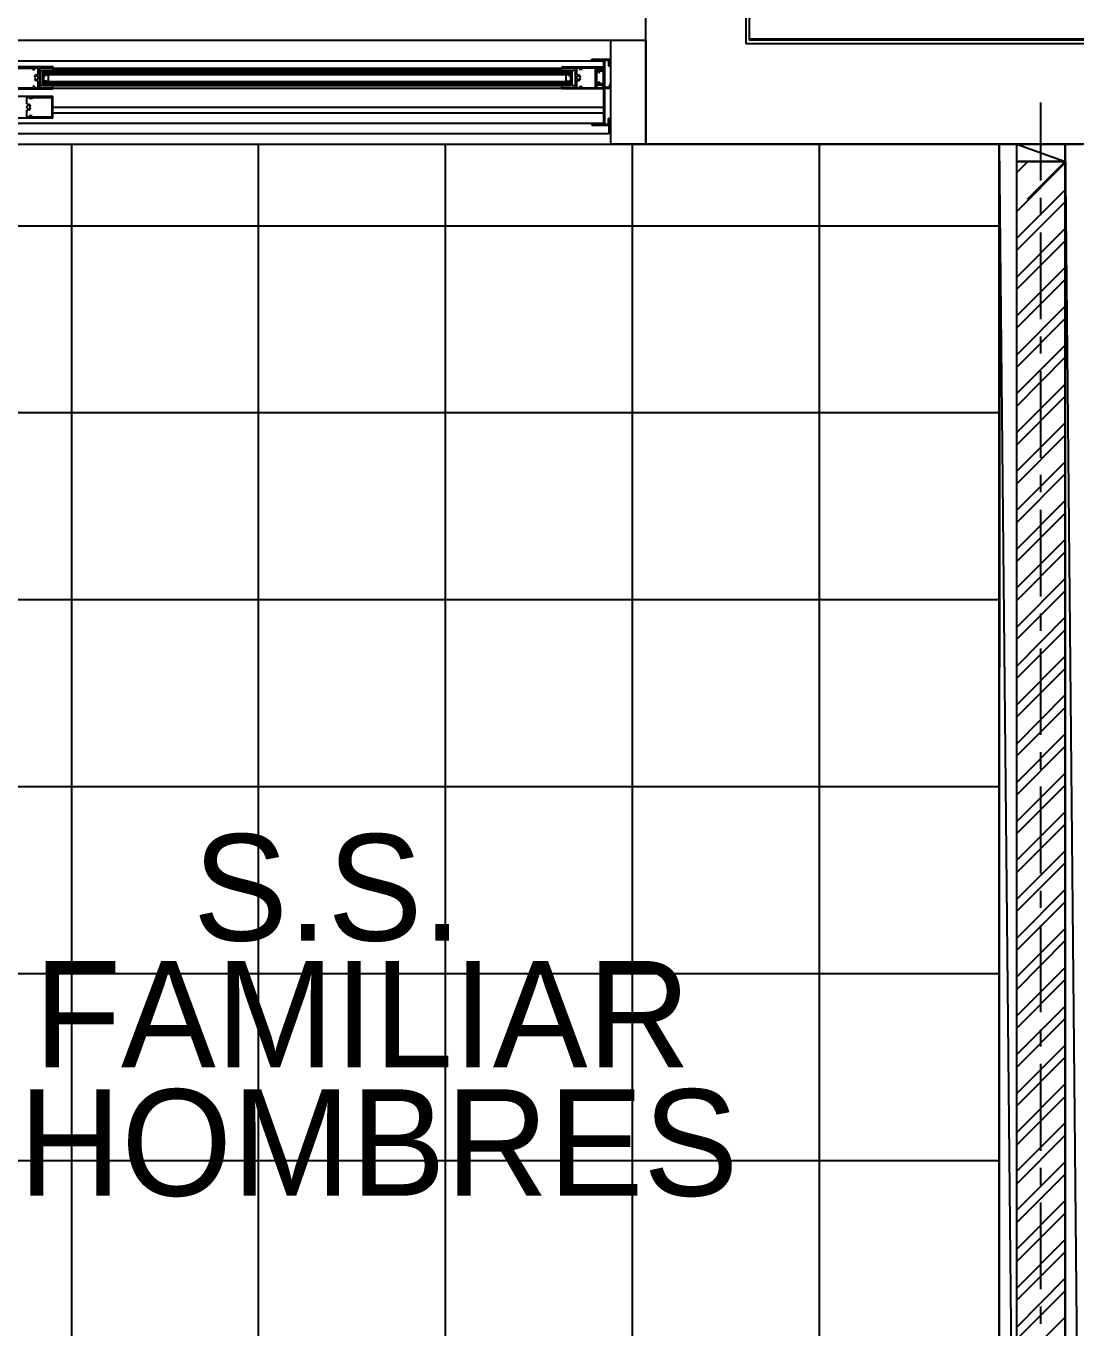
# Model space of a CAD drawing. Header units: millimetres. Extents: x 7649 to 34105, y 3983 to 25377.
# Drawn here: x 22159 to 23674, y 18928 to 20807 of the extents above; entities that cross this region are included whole.
import ezdxf

# ---------------------------------------------------------------- set-up
doc = ezdxf.new("R2010")
doc.units = ezdxf.units.MM

msp = doc.modelspace()

# ---------------------------------------------------------------- linework, layer by layer
at = {"layer": 'GEOMETRY', "color": 7}
for p, q in [((21333.70694, 20786.90139), (23003.22778, 20786.90139)), ((23203.25278, 20789.01806), (23685.85278, 20789.01806)), ((21344.29028, 20757.26806), (22992.64444, 20757.26806)), ((22197.30694, 20748.27222), (22138.04028, 20748.27222)), ((22139.09861, 20746.68472), (22167.14444, 20746.68472)), ((22167.14444, 20746.15556), (22167.14444, 20746.68472)), ((22167.14444, 20746.15556), (22169.79028, 20746.15556)), ((22169.79028, 20743.50972), (22169.79028, 20746.15556)), ((22171.90694, 20746.68472), (22170.31944, 20743.50972)), ((22176.66944, 20746.68472), (22171.90694, 20746.68472)), ((22176.66944, 20736.10139), (22176.66944, 20746.68472)), ((22196.77778, 20746.68472), (22178.25694, 20746.68472)), ((22178.25694, 20746.68472), (22178.25694, 20718.10972)), ((22196.77778, 20745.62639), (22196.77778, 20746.68472)), ((22197.83611, 20745.62639), (22196.77778, 20745.62639)), ((22197.67924, 20748.26498), (22197.57153, 20748.27222)), ((22197.78254, 20748.24387), (22197.67924, 20748.26498)), ((22197.88049, 20748.20985), (22197.78254, 20748.24387)), ((22197.83611, 20747.21389), (22197.83611, 20745.62639)), ((22197.83611, 20746.68472), (22931.79028, 20746.68472)), ((22197.97215, 20748.16385), (22197.88049, 20748.20985)), ((22198.05657, 20748.10683), (22197.97215, 20748.16385)), ((22198.13279, 20748.03974), (22198.05657, 20748.10683)), ((22198.19989, 20747.96351), (22198.13279, 20748.03974)), ((22198.25691, 20747.87909), (22198.19989, 20747.96351)), ((22198.3029, 20747.78744), (22198.25691, 20747.87909)), ((22198.33692, 20747.68948), (22198.3029, 20747.78744)), ((22198.35803, 20747.58618), (22198.33692, 20747.68948)), ((22198.36528, 20747.47847), (22198.35803, 20747.58618)), ((22931.79028, 20745.62639), (22931.79028, 20747.21389)), ((22933.37778, 20745.62639), (22931.79028, 20745.62639)), ((22932.32669, 20747.58618), (22932.31944, 20747.47847)), ((22932.3478, 20747.68948), (22932.32669, 20747.58618)), ((22932.38182, 20747.78744), (22932.3478, 20747.68948)), ((22932.42781, 20747.87909), (22932.38182, 20747.78744)), ((22932.48483, 20747.96351), (22932.42781, 20747.87909)), ((22932.55193, 20748.03974), (22932.48483, 20747.96351)), ((22932.62816, 20748.10683), (22932.55193, 20748.03974)), ((22932.71257, 20748.16385), (22932.62816, 20748.10683)), ((22932.80423, 20748.20985), (22932.71257, 20748.16385)), ((22932.90218, 20748.24387), (22932.80423, 20748.20985)), ((22932.84861, 20748.27222), (22992.11528, 20748.27222)), ((22933.00549, 20748.26498), (22932.90218, 20748.24387)), ((22933.11319, 20748.27222), (22933.00549, 20748.26498)), ((22951.89861, 20746.68472), (22933.37778, 20746.68472)), ((22933.37778, 20746.68472), (22933.37778, 20745.62639)), ((22951.89861, 20718.10972), (22951.89861, 20746.68472)), ((22957.71944, 20746.68472), (22953.48611, 20746.68472)), ((22953.48611, 20746.68472), (22953.48611, 20736.10139)), ((22959.30694, 20743.50972), (22957.71944, 20746.68472)), ((22962.48194, 20746.15556), (22960.36528, 20746.15556)), ((22960.36528, 20746.15556), (22960.36528, 20743.50972)), ((22981.00278, 20746.68472), (22962.48194, 20746.68472)), ((22962.48194, 20746.68472), (22962.48194, 20746.15556)), ((22975.71111, 20759.38472), (23000.58194, 20759.38472)), ((22975.71111, 20757.79722), (22975.71111, 20759.38472)), ((22975.71111, 20757.79722), (22992.64444, 20757.79722)), ((22981.00278, 20718.10972), (22981.00278, 20746.68472)), ((22982.59028, 20746.68472), (22982.59028, 20718.10972)), ((22982.59028, 20746.68472), (22990.52778, 20746.68472)), ((22990.52778, 20746.68472), (22990.52778, 20744.56806)), ((22992.11528, 20748.27222), (22992.11528, 20744.56806)), ((22992.64444, 20757.79722), (22992.64444, 20744.03889)), ((22994.23194, 20757.79722), (22999.52361, 20757.79722)), ((22994.23194, 20719.16806), (22994.23194, 20757.79722)), ((22999.52361, 20757.79722), (22999.52361, 20749.85972)), ((22999.52361, 20749.85972), (23003.22778, 20749.85972)), ((23000.58194, 20759.38472), (23003.22778, 20759.38472)), ((23000.58194, 20750.91806), (23000.58194, 20759.38472)), ((23003.22778, 20750.91806), (23000.58194, 20750.91806)), ((23003.22778, 20749.85972), (23003.22778, 20750.91806)), ((23003.22778, 20673.65972), (23003.22778, 20749.85972)), ((22170.31944, 20743.50972), (22169.79028, 20743.50972)), ((22171.37989, 20735.36234), (22171.18371, 20735.13428)), ((22171.18371, 20730.18933), (22171.48042, 20729.85669)), ((22171.37989, 20730.60316), (22171.37792, 20730.52977)), ((22171.37792, 20730.52977), (22171.38273, 20730.45665)), ((22171.38793, 20734.3765), (22171.37827, 20734.27827)), ((22171.37827, 20734.27827), (22171.38082, 20734.1799)), ((22171.59119, 20735.57341), (22171.37989, 20735.36234)), ((22171.38867, 20730.67634), (22171.37989, 20730.60316)), ((22171.38082, 20734.1799), (22171.39545, 20734.08258)), ((22171.38273, 20730.45665), (22171.39424, 20730.38428)), ((22171.40988, 20734.47337), (22171.38793, 20734.3765)), ((22171.40433, 20730.74882), (22171.38867, 20730.67634)), ((22171.39424, 20730.38428), (22171.41242, 20730.31315)), ((22171.39545, 20734.08258), (22171.42207, 20733.98754)), ((22171.42692, 20730.82013), (22171.40433, 20730.74882)), ((22171.44425, 20734.56769), (22171.40988, 20734.47337)), ((22171.41242, 20730.31315), (22171.4372, 20730.24373)), ((22171.42207, 20733.98754), (22171.46057, 20733.89597)), ((22171.4565, 20730.88976), (22171.42692, 20730.82013)), ((22171.4372, 20730.24373), (22171.46853, 20730.17652)), ((22171.49113, 20734.65823), (22171.44425, 20734.56769)), ((22171.49254, 20730.95628), (22171.4565, 20730.88976)), ((22171.46057, 20733.89597), (22171.51084, 20733.80909)), ((22171.46853, 20730.17652), (22171.50636, 20730.112)), ((22171.48042, 20729.85669), (22171.80701, 20729.56384)), ((22171.55063, 20734.7438), (22171.49113, 20734.65823)), ((22171.53425, 20731.01837), (22171.49254, 20730.95628)), ((22171.50636, 20730.112), (22171.55063, 20730.05064)), ((22171.51084, 20733.80909), (22171.57278, 20733.72809)), ((22171.58119, 20731.07578), (22171.53425, 20731.01837)), ((22171.57278, 20733.72809), (22171.64628, 20733.6542)), ((22171.63296, 20731.12824), (22171.58119, 20731.07578)), ((22171.81648, 20735.76695), (22171.59119, 20735.57341)), ((22171.68914, 20731.1755), (22171.63296, 20731.12824)), ((22171.64628, 20733.6542), (22171.72873, 20733.59045)), ((22171.74934, 20731.21729), (22171.68914, 20731.1755)), ((22171.72873, 20733.59045), (22171.81679, 20733.53905)), ((22171.81312, 20731.25337), (22171.74934, 20731.21729)), ((22171.80701, 20729.56384), (22172.15971, 20729.31169)), ((22171.88009, 20731.28347), (22171.81312, 20731.25337)), ((22172.05464, 20735.94242), (22171.81648, 20735.76695)), ((22171.81679, 20733.53905), (22171.90924, 20733.49996)), ((22171.94982, 20731.30733), (22171.88009, 20731.28347)), ((22171.90924, 20733.49996), (22172.00488, 20733.47314)), ((22172.02192, 20731.32469), (22171.94982, 20731.30733)), ((22172.00488, 20733.47314), (22172.1025, 20733.45853)), ((22172.09595, 20731.3353), (22172.02192, 20731.32469)), ((22172.30455, 20736.09927), (22172.05464, 20735.94242)), ((22172.17153, 20731.33889), (22172.09595, 20731.3353)), ((22172.1025, 20733.45853), (22172.20088, 20733.4561)), ((22172.15971, 20729.31169), (22172.53473, 20729.10118)), ((22172.22475, 20731.3371), (22172.17153, 20731.33889)), ((22172.20088, 20733.4561), (22172.2988, 20733.46579)), ((22172.27743, 20731.3318), (22172.22475, 20731.3371)), ((22172.32941, 20731.32303), (22172.27743, 20731.3318)), ((22172.2988, 20733.46579), (22172.39507, 20733.48758)), ((22172.56507, 20736.23697), (22172.30455, 20736.09927)), ((22172.38054, 20731.31088), (22172.32941, 20731.32303)), ((22172.43064, 20731.29541), (22172.38054, 20731.31088)), ((22172.39507, 20733.48758), (22172.48847, 20733.52139)), ((22172.47957, 20731.27668), (22172.43064, 20731.29541)), ((22172.52715, 20731.25477), (22172.47957, 20731.27668)), ((22172.48847, 20733.52139), (22172.57778, 20733.56721)), ((22172.57323, 20731.22974), (22172.52715, 20731.25477)), ((22172.53473, 20729.10118), (22172.92829, 20728.93325)), ((22172.83508, 20736.35497), (22172.56507, 20736.23697)), ((22172.61765, 20731.20166), (22172.57323, 20731.22974)), ((22172.57778, 20733.56721), (22172.6618, 20733.62497)), ((22172.66024, 20731.1706), (22172.61765, 20731.20166)), ((22172.70085, 20731.13662), (22172.66024, 20731.1706)), ((22172.6618, 20733.62497), (22172.73932, 20733.69464)), ((22172.73932, 20731.0998), (22172.70085, 20731.13662)), ((22173.11347, 20736.45274), (22172.83508, 20736.35497)), ((22173.08575, 20734.71725), (22172.86895, 20734.5739)), ((22172.86895, 20730.74971), (22173.08575, 20730.60636)), ((22172.92829, 20728.93325), (22173.33661, 20728.80883)), ((22172.96528, 20730.28056), (22172.96528, 20730.80972)), ((22173.31331, 20734.83454), (22173.08575, 20734.71725)), ((22173.08575, 20730.60636), (22173.31331, 20730.48907)), ((22173.39909, 20736.52972), (22173.11347, 20736.45274)), ((22173.54949, 20734.92577), (22173.31331, 20734.83454)), ((22173.31331, 20730.48907), (22173.54949, 20730.39784)), ((22173.33661, 20728.80883), (22173.7559, 20728.72885)), ((22173.69084, 20736.58538), (22173.39909, 20736.52972)), ((22173.79214, 20734.99093), (22173.54949, 20734.92577)), ((22173.54949, 20730.39784), (22173.79214, 20730.33268)), ((22173.98758, 20736.61917), (22173.69084, 20736.58538)), ((22173.7559, 20728.72885), (22174.18239, 20728.69425)), ((22174.03909, 20735.03002), (22173.79214, 20734.99093)), ((22173.79214, 20730.33268), (22174.03909, 20730.29359)), ((22174.28819, 20736.63056), (22173.98758, 20736.61917)), ((22174.28819, 20735.04306), (22174.03909, 20735.03002)), ((22174.03909, 20730.29359), (22174.28819, 20730.28056)), ((22174.18239, 20728.69425), (22174.61229, 20728.70596)), ((22174.42546, 20736.62818), (22174.28819, 20736.63056)), ((22174.5373, 20735.03002), (22174.28819, 20735.04306)), ((22174.28819, 20730.28056), (22174.5373, 20730.29359)), ((22174.56235, 20736.62108), (22174.42546, 20736.62818)), ((22174.78425, 20734.99093), (22174.5373, 20735.03002)), ((22174.5373, 20730.29359), (22174.78425, 20730.33268)), ((22174.69876, 20736.60926), (22174.56235, 20736.62108)), ((22174.61229, 20728.70596), (22175.04182, 20728.76492)), ((22174.83455, 20736.59277), (22174.69876, 20736.60926)), ((22175.02689, 20734.92577), (22174.78425, 20734.99093)), ((22174.78425, 20730.33268), (22175.02689, 20730.39784)), ((22174.96962, 20736.57162), (22174.83455, 20736.59277)), ((22175.10384, 20736.54584), (22174.96962, 20736.57162)), ((22175.26308, 20734.83454), (22175.02689, 20734.92577)), ((22175.02689, 20730.39784), (22175.26308, 20730.48907)), ((22175.04182, 20728.76492), (22175.46721, 20728.87206)), ((22175.23709, 20736.51545), (22175.10384, 20736.54584)), ((22175.36926, 20736.48048), (22175.23709, 20736.51545)), ((22175.49064, 20734.71725), (22175.26308, 20734.83454)), ((22175.26308, 20730.48907), (22175.49064, 20730.60636)), ((22175.50022, 20736.44096), (22175.36926, 20736.48048)), ((22175.46721, 20728.87206), (22175.88466, 20729.02831)), ((22175.70744, 20734.5739), (22175.49064, 20734.71725)), ((22175.49064, 20730.60636), (22175.70744, 20730.74971)), ((22175.62985, 20736.3969), (22175.50022, 20736.44096)), ((22175.61111, 20733.45556), (22176.14028, 20733.45556)), ((22175.61111, 20730.28056), (22175.61111, 20730.80972)), ((22175.61111, 20730.80972), (22176.14028, 20730.80972)), ((22175.75804, 20736.34834), (22175.62985, 20736.3969)), ((22175.88466, 20736.2953), (22175.75804, 20736.34834)), ((22176.34364, 20733.86425), (22176.20029, 20734.08105)), ((22176.20029, 20731.24256), (22176.34364, 20731.45936)), ((22176.46093, 20733.63669), (22176.34364, 20733.86425)), ((22176.34364, 20731.45936), (22176.46093, 20731.68692)), ((22176.55216, 20733.40051), (22176.46093, 20733.63669)), ((22176.46093, 20731.68692), (22176.55216, 20731.92311)), ((22176.61732, 20733.15786), (22176.55216, 20733.40051)), ((22176.55216, 20731.92311), (22176.61732, 20732.16575)), ((22176.65641, 20732.91091), (22176.61732, 20733.15786)), ((22176.61732, 20732.16575), (22176.65641, 20732.4127)), ((22176.66944, 20732.66181), (22176.65641, 20732.91091)), ((22176.65641, 20732.4127), (22176.66944, 20732.66181)), ((22176.66944, 20718.10972), (22176.66944, 20728.16389)), ((22178.78611, 20743.50972), (22178.78611, 20721.28472)), ((22178.78611, 20743.50972), (22182.49028, 20743.50972)), ((22182.49028, 20721.28472), (22182.49028, 20743.50972)), ((22183.54861, 20743.50972), (22946.07778, 20743.50972)), ((22183.54861, 20737.15972), (22183.54861, 20743.50972)), ((22183.54861, 20742.45139), (22946.07778, 20742.45139)), ((22183.54861, 20741.39306), (22946.07778, 20741.39306)), ((22183.54861, 20740.33472), (22946.07778, 20740.33472)), ((22183.54861, 20739.27639), (22946.07778, 20739.27639)), ((22183.54861, 20738.21806), (22946.07778, 20738.21806)), ((22183.54861, 20737.15972), (22946.07778, 20737.15972)), ((22183.54861, 20727.10556), (22946.07778, 20727.10556)), ((22183.54861, 20721.28472), (22183.54861, 20727.10556)), ((22184.60694, 20735.57222), (22188.31111, 20736.63056)), ((22184.60694, 20728.69306), (22184.60694, 20735.57222)), ((22184.60694, 20727.63472), (22188.31111, 20728.69306)), ((22191.48611, 20736.63056), (22188.31111, 20736.63056)), ((22188.31111, 20727.63472), (22191.48611, 20727.63472)), ((22191.48611, 20727.63472), (22191.48611, 20736.63056)), ((22941.84444, 20736.63056), (22938.14028, 20736.63056)), ((22938.14028, 20736.63056), (22938.14028, 20727.63472)), ((22938.14028, 20727.63472), (22941.84444, 20727.63472)), ((22941.84444, 20735.57222), (22945.54861, 20736.63056)), ((22941.84444, 20727.63472), (22945.54861, 20728.69306)), ((22945.54861, 20728.69306), (22945.54861, 20735.57222)), ((22946.07778, 20737.15972), (22946.07778, 20743.50972)), ((22946.07778, 20721.28472), (22946.07778, 20727.10556)), ((22947.13611, 20721.28472), (22947.13611, 20743.50972)), ((22947.13611, 20743.50972), (22951.36944, 20743.50972)), ((22951.36944, 20743.50972), (22951.36944, 20721.28472)), ((22953.49914, 20732.91091), (22953.48611, 20732.66181)), ((22953.48611, 20732.66181), (22953.49914, 20732.4127)), ((22953.48611, 20728.16389), (22953.48611, 20718.10972)), ((22953.53824, 20733.15786), (22953.49914, 20732.91091)), ((22953.49914, 20732.4127), (22953.53824, 20732.16575)), ((22953.6034, 20733.40051), (22953.53824, 20733.15786)), ((22953.53824, 20732.16575), (22953.6034, 20731.92311)), ((22953.69462, 20733.63669), (22953.6034, 20733.40051)), ((22953.6034, 20731.92311), (22953.69462, 20731.68692)), ((22953.81191, 20733.86425), (22953.69462, 20733.63669)), ((22953.69462, 20731.68692), (22953.81191, 20731.45936)), ((22953.95526, 20734.08105), (22953.81191, 20733.86425)), ((22953.81191, 20731.45936), (22953.95526, 20731.24256)), ((22954.68835, 20736.45155), (22954.2709, 20736.2953)), ((22954.2709, 20729.02831), (22954.39752, 20728.97527)), ((22954.39752, 20728.97527), (22954.52571, 20728.92671)), ((22954.66492, 20734.71725), (22954.44812, 20734.5739)), ((22954.44812, 20730.74971), (22954.66492, 20730.60636)), ((22954.52571, 20728.92671), (22954.65534, 20728.88266)), ((22954.54444, 20730.28056), (22954.54444, 20730.80972)), ((22954.65534, 20728.88266), (22954.7863, 20728.84313)), ((22954.89248, 20734.83454), (22954.66492, 20734.71725)), ((22954.66492, 20730.60636), (22954.89248, 20730.48907)), ((22955.11373, 20736.55869), (22954.68835, 20736.45155)), ((22954.7863, 20728.84313), (22954.91846, 20728.80816)), ((22955.12866, 20734.92577), (22954.89248, 20734.83454)), ((22954.89248, 20730.48907), (22955.12866, 20730.39784)), ((22954.91846, 20728.80816), (22955.05172, 20728.77777)), ((22955.05172, 20728.77777), (22955.18594, 20728.75199)), ((22955.54326, 20736.61765), (22955.11373, 20736.55869)), ((22955.3713, 20734.99093), (22955.12866, 20734.92577)), ((22955.12866, 20730.39784), (22955.3713, 20730.33268)), ((22955.18594, 20728.75199), (22955.321, 20728.73084)), ((22955.321, 20728.73084), (22955.4568, 20728.71435)), ((22955.61826, 20735.03002), (22955.3713, 20734.99093)), ((22955.3713, 20730.33268), (22955.61826, 20730.29359)), ((22955.4568, 20728.71435), (22955.59321, 20728.70254)), ((22955.97317, 20736.62936), (22955.54326, 20736.61765)), ((22955.59321, 20728.70254), (22955.7301, 20728.69543)), ((22955.86736, 20735.04306), (22955.61826, 20735.03002)), ((22955.61826, 20730.29359), (22955.86736, 20730.28056)), ((22955.7301, 20728.69543), (22955.86736, 20728.69306)), ((22956.11647, 20735.03002), (22955.86736, 20735.04306)), ((22955.86736, 20730.28056), (22956.11647, 20730.29359)), ((22955.86736, 20728.69306), (22956.16797, 20728.70444)), ((22956.39966, 20736.59476), (22955.97317, 20736.62936)), ((22956.36342, 20734.99093), (22956.11647, 20735.03002)), ((22956.11647, 20730.29359), (22956.36342, 20730.33268)), ((22956.16797, 20728.70444), (22956.46471, 20728.73823)), ((22956.60606, 20734.92577), (22956.36342, 20734.99093)), ((22956.36342, 20730.33268), (22956.60606, 20730.39784)), ((22956.81895, 20736.51479), (22956.39966, 20736.59476)), ((22956.46471, 20728.73823), (22956.75646, 20728.79389)), ((22956.84224, 20734.83454), (22956.60606, 20734.92577)), ((22956.60606, 20730.39784), (22956.84224, 20730.48907)), ((22956.75646, 20728.79389), (22957.04209, 20728.87087)), ((22957.22727, 20736.39036), (22956.81895, 20736.51479)), ((22957.06981, 20734.71725), (22956.84224, 20734.83454)), ((22956.84224, 20730.48907), (22957.06981, 20730.60636)), ((22957.04209, 20728.87087), (22957.32047, 20728.96864)), ((22957.2866, 20734.5739), (22957.06981, 20734.71725)), ((22957.06981, 20730.60636), (22957.2866, 20730.74971)), ((22957.19028, 20733.45556), (22957.71944, 20733.45556)), ((22957.19028, 20730.28056), (22957.19028, 20730.80972)), ((22957.19028, 20730.80972), (22957.71944, 20730.80972)), ((22957.62083, 20736.22243), (22957.22727, 20736.39036)), ((22957.32047, 20728.96864), (22957.59049, 20729.08664)), ((22957.59049, 20729.08664), (22957.85101, 20729.22434)), ((22957.99584, 20736.01192), (22957.62083, 20736.22243)), ((22957.85101, 20729.22434), (22958.10091, 20729.38119)), ((22957.9454, 20733.69464), (22957.98387, 20733.65782)), ((22958.02292, 20731.16947), (22957.9454, 20731.0998)), ((22957.98387, 20733.65782), (22958.02448, 20733.62385)), ((22958.34854, 20735.75977), (22957.99584, 20736.01192)), ((22958.10694, 20731.22723), (22958.02292, 20731.16947)), ((22958.02448, 20733.62385), (22958.06707, 20733.59278)), ((22958.06707, 20733.59278), (22958.11149, 20733.56471)), ((22958.10091, 20729.38119), (22958.33907, 20729.55666)), ((22958.19625, 20731.27305), (22958.10694, 20731.22723)), ((22958.11149, 20733.56471), (22958.15757, 20733.53968)), ((22958.15757, 20733.53968), (22958.20516, 20733.51777)), ((22958.28965, 20731.30687), (22958.19625, 20731.27305)), ((22958.20516, 20733.51777), (22958.25408, 20733.49904)), ((22958.25408, 20733.49904), (22958.30419, 20733.48357)), ((22958.38592, 20731.32865), (22958.28965, 20731.30687)), ((22958.30419, 20733.48357), (22958.35531, 20733.47141)), ((22958.33907, 20729.55666), (22958.56436, 20729.7502)), ((22958.67514, 20735.46692), (22958.34854, 20735.75977)), ((22958.35531, 20733.47141), (22958.40729, 20733.46265)), ((22958.48385, 20731.33835), (22958.38592, 20731.32865)), ((22958.40729, 20733.46265), (22958.45998, 20733.45734)), ((22958.45998, 20733.45734), (22958.51319, 20733.45556)), ((22958.58222, 20731.33591), (22958.48385, 20731.33835)), ((22958.51319, 20733.45556), (22958.58877, 20733.45915)), ((22958.56436, 20729.7502), (22958.77566, 20729.96127)), ((22958.67984, 20731.32131), (22958.58222, 20731.33591)), ((22958.58877, 20733.45915), (22958.66281, 20733.46976)), ((22958.66281, 20733.46976), (22958.7349, 20733.48712)), ((22958.97184, 20735.13428), (22958.67514, 20735.46692)), ((22958.77548, 20731.29448), (22958.67984, 20731.32131)), ((22958.7349, 20733.48712), (22958.80464, 20733.51098)), ((22958.86793, 20731.25539), (22958.77548, 20731.29448)), ((22958.77566, 20729.96127), (22958.97184, 20730.18933)), ((22958.80464, 20733.51098), (22958.8716, 20733.54107)), ((22958.95599, 20731.20399), (22958.86793, 20731.25539)), ((22958.8716, 20733.54107), (22958.93539, 20733.57715)), ((22958.93539, 20733.57715), (22958.99558, 20733.61895)), ((22959.03845, 20731.14025), (22958.95599, 20731.20399)), ((22958.99558, 20733.61895), (22959.05177, 20733.66621)), ((22959.11194, 20731.06635), (22959.03845, 20731.14025)), ((22959.05177, 20733.66621), (22959.10354, 20733.71867)), ((22959.10354, 20733.71867), (22959.15048, 20733.77607)), ((22959.17388, 20730.98536), (22959.11194, 20731.06635)), ((22959.17836, 20734.68245), (22959.13409, 20734.7438)), ((22959.13409, 20730.05064), (22959.19359, 20730.13621)), ((22959.15048, 20733.77607), (22959.19218, 20733.83816)), ((22959.22415, 20730.89847), (22959.17388, 20730.98536)), ((22959.21619, 20734.61792), (22959.17836, 20734.68245)), ((22959.19218, 20733.83816), (22959.22823, 20733.90468)), ((22959.19359, 20730.13621), (22959.24047, 20730.22676)), ((22959.24752, 20734.55071), (22959.21619, 20734.61792)), ((22959.26265, 20730.80691), (22959.22415, 20730.89847)), ((22959.22823, 20733.90468), (22959.2578, 20733.97432)), ((22959.24047, 20730.22676), (22959.27484, 20730.32107)), ((22959.2723, 20734.4813), (22959.24752, 20734.55071)), ((22959.2578, 20733.97432), (22959.28039, 20734.04562)), ((22959.28927, 20730.71186), (22959.26265, 20730.80691)), ((22959.29048, 20734.41017), (22959.2723, 20734.4813)), ((22959.27484, 20730.32107), (22959.2968, 20730.41795)), ((22959.28039, 20734.04562), (22959.29605, 20734.1181)), ((22959.30391, 20730.61455), (22959.28927, 20730.71186)), ((22959.302, 20734.3378), (22959.29048, 20734.41017)), ((22959.29605, 20734.1181), (22959.30484, 20734.19128)), ((22959.2968, 20730.41795), (22959.30645, 20730.51617)), ((22959.3068, 20734.26467), (22959.302, 20734.3378)), ((22959.30645, 20730.51617), (22959.30391, 20730.61455)), ((22959.30484, 20734.19128), (22959.3068, 20734.26467)), ((22982.59028, 20744.03889), (22992.64444, 20744.03889)), ((22982.59028, 20742.45139), (22982.59028, 20744.03889)), ((22982.59028, 20742.45139), (22985.23611, 20742.45139)), ((22985.23611, 20740.33472), (22985.23611, 20742.45139)), ((22985.23611, 20740.33472), (22986.82361, 20740.33472)), ((22986.82361, 20742.45139), (22992.64444, 20742.45139)), ((22986.82361, 20740.33472), (22986.82361, 20742.45139)), ((22990.52778, 20744.56806), (22992.11528, 20744.56806)), ((22992.64444, 20723.93056), (22992.64444, 20742.45139)), ((22138.04028, 20716.52222), (22197.30694, 20716.52222)), ((22139.09861, 20718.10972), (22167.14444, 20718.10972)), ((22167.14444, 20718.10972), (22167.14444, 20718.63889)), ((22167.14444, 20718.63889), (22169.79028, 20718.63889)), ((22169.79028, 20721.28472), (22170.31944, 20721.28472)), ((22169.79028, 20720.75556), (22169.79028, 20718.63889)), ((22170.31944, 20720.75556), (22171.90694, 20718.10972)), ((22171.90694, 20718.10972), (22176.66944, 20718.10972)), ((22178.25694, 20718.10972), (22196.77778, 20718.10972)), ((22178.78611, 20721.28472), (22182.49028, 20721.28472)), ((22183.54861, 20726.04722), (22946.07778, 20726.04722)), ((22183.54861, 20725.51806), (22946.07778, 20725.51806)), ((22183.54861, 20724.45972), (22946.07778, 20724.45972)), ((22183.54861, 20723.40139), (22946.07778, 20723.40139)), ((22183.54861, 20722.34306), (22946.07778, 20722.34306)), ((22183.54861, 20721.28472), (22946.07778, 20721.28472)), ((22196.77778, 20718.10972), (22196.77778, 20719.16806)), ((22196.77778, 20719.16806), (22197.83611, 20719.16806)), ((22197.57153, 20717.05139), (22197.67924, 20717.05863)), ((22197.67924, 20717.05863), (22197.78254, 20717.07974)), ((22197.78254, 20717.07974), (22197.88049, 20717.11377)), ((22197.83611, 20719.16806), (22197.83611, 20717.58056)), ((22197.83611, 20717.58056), (22931.79028, 20717.58056)), ((22197.88049, 20717.11377), (22197.97215, 20717.15976)), ((22197.97215, 20717.15976), (22198.05657, 20717.21678)), ((22198.05657, 20717.21678), (22198.13279, 20717.28387)), ((22198.13279, 20717.28387), (22198.19989, 20717.3601)), ((22198.19989, 20717.3601), (22198.25691, 20717.44452)), ((22198.25691, 20717.44452), (22198.3029, 20717.53617)), ((22198.3029, 20717.53617), (22198.33692, 20717.63413)), ((22198.33692, 20717.63413), (22198.35803, 20717.73743)), ((22198.35803, 20717.73743), (22198.36528, 20717.84514)), ((22931.79028, 20717.58056), (22931.79028, 20719.16806)), ((22931.79028, 20719.16806), (22933.37778, 20719.16806)), ((22932.31944, 20717.84514), (22932.32669, 20717.73743)), ((22932.32669, 20717.73743), (22932.3478, 20717.63413)), ((22932.3478, 20717.63413), (22932.38182, 20717.53617)), ((22932.38182, 20717.53617), (22932.42781, 20717.44452)), ((22932.42781, 20717.44452), (22932.48483, 20717.3601)), ((22932.48483, 20717.3601), (22932.55193, 20717.28387)), ((22932.55193, 20717.28387), (22932.62816, 20717.21678)), ((22932.62816, 20717.21678), (22932.71257, 20717.15976)), ((22932.71257, 20717.15976), (22932.80423, 20717.11377)), ((22932.80423, 20717.11377), (22932.90218, 20717.07974)), ((22992.11528, 20716.52222), (22932.84861, 20716.52222)), ((22932.90218, 20717.07974), (22933.00549, 20717.05863)), ((22933.00549, 20717.05863), (22933.11319, 20717.05139)), ((22933.37778, 20719.16806), (22933.37778, 20718.10972)), ((22933.37778, 20718.10972), (22951.89861, 20718.10972)), ((22947.13611, 20721.28472), (22951.36944, 20721.28472)), ((22953.48611, 20718.10972), (22957.71944, 20718.10972)), ((22957.71944, 20718.10972), (22959.30694, 20720.75556)), ((22960.36528, 20720.75556), (22960.36528, 20718.63889)), ((22960.36528, 20718.63889), (22962.48194, 20718.63889)), ((22962.48194, 20718.63889), (22962.48194, 20718.10972)), ((22962.48194, 20718.10972), (22981.00278, 20718.10972)), ((22985.23611, 20723.93056), (22982.59028, 20723.93056)), ((22982.59028, 20723.93056), (22982.59028, 20722.34306)), ((22982.59028, 20722.34306), (22992.64444, 20722.34306)), ((22982.59028, 20718.10972), (22990.52778, 20718.10972)), ((22986.82361, 20726.04722), (22985.23611, 20726.04722)), ((22985.23611, 20726.04722), (22985.23611, 20723.93056)), ((22986.82361, 20723.93056), (22986.82361, 20726.04722)), ((22992.64444, 20723.93056), (22986.82361, 20723.93056)), ((22990.52778, 20718.10972), (22990.52778, 20719.69722)), ((22990.52778, 20719.69722), (22992.11528, 20719.69722)), ((22992.11528, 20719.69722), (22992.11528, 20716.52222)), ((22992.64444, 20722.34306), (22992.64444, 20665.72222)), ((22994.23194, 20719.16806), (23001.11111, 20719.16806)), ((22994.23194, 20717.58056), (23002.69861, 20717.58056)), ((22994.23194, 20665.72222), (22994.23194, 20717.58056)), ((23002.69861, 20722.87222), (23001.11111, 20722.87222)), ((23001.11111, 20722.87222), (23001.11111, 20719.16806)), ((23002.69861, 20717.58056), (23002.69861, 20722.87222)), ((22139.09861, 20705.93889), (22197.83611, 20705.93889)), ((22163.96944, 20704.35139), (22159.73611, 20704.35139)), ((22159.73611, 20704.35139), (22159.73611, 20694.29722)), ((22159.74914, 20690.57758), (22159.73611, 20690.32847)), ((22159.73611, 20690.32847), (22159.74914, 20690.07937)), ((22159.78824, 20690.82453), (22159.74914, 20690.57758)), ((22159.74914, 20690.07937), (22159.78824, 20689.83242)), ((22159.8534, 20691.06717), (22159.78824, 20690.82453)), ((22159.78824, 20689.83242), (22159.8534, 20689.58977)), ((22159.94462, 20691.30335), (22159.8534, 20691.06717)), ((22159.8534, 20689.58977), (22159.94462, 20689.35359)), ((22160.06191, 20691.53092), (22159.94462, 20691.30335)), ((22159.94462, 20689.35359), (22160.06191, 20689.12603)), ((22160.20526, 20691.74771), (22160.06191, 20691.53092)), ((22160.06191, 20689.12603), (22160.20526, 20688.90923)), ((22160.93835, 20694.11822), (22160.5209, 20693.96196)), ((22160.91492, 20692.38392), (22160.69812, 20692.24057)), ((22160.79444, 20691.65139), (22160.79444, 20692.18056)), ((22161.14248, 20692.50121), (22160.91492, 20692.38392)), ((22161.36373, 20694.22536), (22160.93835, 20694.11822)), ((22161.37866, 20692.59243), (22161.14248, 20692.50121)), ((22161.79326, 20694.28432), (22161.36373, 20694.22536)), ((22161.6213, 20692.65759), (22161.37866, 20692.59243)), ((22161.86826, 20692.69669), (22161.6213, 20692.65759)), ((22162.22317, 20694.29603), (22161.79326, 20694.28432)), ((22162.11736, 20692.70972), (22161.86826, 20692.69669)), ((22162.36647, 20692.69669), (22162.11736, 20692.70972)), ((22162.64966, 20694.26143), (22162.22317, 20694.29603)), ((22162.61342, 20692.65759), (22162.36647, 20692.69669)), ((22162.85606, 20692.59243), (22162.61342, 20692.65759)), ((22163.06895, 20694.18145), (22162.64966, 20694.26143)), ((22163.09224, 20692.50121), (22162.85606, 20692.59243)), ((22163.47727, 20694.05703), (22163.06895, 20694.18145)), ((22163.31981, 20692.38392), (22163.09224, 20692.50121)), ((22163.5366, 20692.24057), (22163.31981, 20692.38392)), ((22163.44028, 20691.65139), (22163.44028, 20692.18056)), ((22163.96944, 20691.65139), (22163.44028, 20691.65139)), ((22163.44028, 20689.00556), (22163.96944, 20689.00556)), ((22163.87083, 20693.8891), (22163.47727, 20694.05703)), ((22164.24584, 20693.67859), (22163.87083, 20693.8891)), ((22165.55694, 20701.70556), (22163.96944, 20704.35139)), ((22164.1954, 20691.89048), (22164.23387, 20691.85365)), ((22164.27292, 20689.3653), (22164.1954, 20689.29563)), ((22164.23387, 20691.85365), (22164.27448, 20691.81968)), ((22164.59854, 20693.42644), (22164.24584, 20693.67859)), ((22164.35694, 20689.42307), (22164.27292, 20689.3653)), ((22164.27448, 20691.81968), (22164.31707, 20691.78862)), ((22164.31707, 20691.78862), (22164.36149, 20691.76054)), ((22164.44625, 20689.46888), (22164.35694, 20689.42307)), ((22164.36149, 20691.76054), (22164.40757, 20691.73551)), ((22164.40757, 20691.73551), (22164.45516, 20691.7136)), ((22164.53965, 20689.5027), (22164.44625, 20689.46888)), ((22164.45516, 20691.7136), (22164.50408, 20691.69487)), ((22164.50408, 20691.69487), (22164.55419, 20691.6794)), ((22164.63592, 20689.52448), (22164.53965, 20689.5027)), ((22164.55419, 20691.6794), (22164.60531, 20691.66725)), ((22164.92514, 20693.13358), (22164.59854, 20693.42644)), ((22164.60531, 20691.66725), (22164.65729, 20691.65848)), ((22164.73385, 20689.53418), (22164.63592, 20689.52448)), ((22164.65729, 20691.65848), (22164.70998, 20691.65317)), ((22164.70998, 20691.65317), (22164.76319, 20691.65139)), ((22164.83222, 20689.53175), (22164.73385, 20689.53418)), ((22164.76319, 20691.65139), (22164.83877, 20691.65498)), ((22164.92984, 20689.51714), (22164.83222, 20689.53175)), ((22164.83877, 20691.65498), (22164.91281, 20691.66559)), ((22164.91281, 20691.66559), (22164.9849, 20691.68295)), ((22165.22184, 20692.80095), (22164.92514, 20693.13358)), ((22165.02548, 20689.49031), (22164.92984, 20689.51714)), ((22164.9849, 20691.68295), (22165.05464, 20691.70681)), ((22165.11793, 20689.45123), (22165.02548, 20689.49031)), ((22165.05464, 20691.70681), (22165.1216, 20691.73691)), ((22165.20599, 20689.39983), (22165.11793, 20689.45123)), ((22165.1216, 20691.73691), (22165.18539, 20691.77298)), ((22165.18539, 20691.77298), (22165.24558, 20691.81478)), ((22165.28845, 20689.33608), (22165.20599, 20689.39983)), ((22165.24558, 20691.81478), (22165.30177, 20691.86204)), ((22165.36194, 20689.26218), (22165.28845, 20689.33608)), ((22165.30177, 20691.86204), (22165.35354, 20691.9145)), ((22165.35354, 20691.9145), (22165.40048, 20691.97191)), ((22165.42388, 20689.18119), (22165.36194, 20689.26218)), ((22165.42836, 20692.87828), (22165.38409, 20692.93963)), ((22165.40048, 20691.97191), (22165.44218, 20692.034)), ((22165.47415, 20689.09431), (22165.42388, 20689.18119)), ((22165.46619, 20692.81376), (22165.42836, 20692.87828)), ((22165.44218, 20692.034), (22165.47823, 20692.10051)), ((22165.49752, 20692.74655), (22165.46619, 20692.81376)), ((22165.51265, 20689.00274), (22165.47415, 20689.09431)), ((22165.47823, 20692.10051), (22165.5078, 20692.17015)), ((22165.5223, 20692.67713), (22165.49752, 20692.74655)), ((22165.5078, 20692.17015), (22165.53039, 20692.24145)), ((22165.53927, 20688.90769), (22165.51265, 20689.00274)), ((22165.54048, 20692.606), (22165.5223, 20692.67713)), ((22165.52484, 20688.5169), (22165.5468, 20688.61378)), ((22165.53039, 20692.24145), (22165.54605, 20692.31394)), ((22165.55391, 20688.81038), (22165.53927, 20688.90769)), ((22165.552, 20692.53363), (22165.54048, 20692.606)), ((22165.54605, 20692.31394), (22165.55484, 20692.38711)), ((22165.5468, 20688.61378), (22165.55645, 20688.71201)), ((22165.5568, 20692.46051), (22165.552, 20692.53363)), ((22165.55645, 20688.71201), (22165.55391, 20688.81038)), ((22165.55484, 20692.38711), (22165.5568, 20692.46051)), ((22166.61528, 20701.70556), (22166.61528, 20703.82222)), ((22166.61528, 20703.82222), (22168.73194, 20703.82222)), ((22168.73194, 20704.35139), (22196.77778, 20704.35139)), ((22168.73194, 20703.82222), (22168.73194, 20704.35139)), ((22196.77778, 20676.30556), (22196.77778, 20704.35139)), ((22197.83611, 20674.71806), (22197.83611, 20705.93889)), ((22197.83611, 20690.06389), (22992.64444, 20690.06389)), ((23623.94028, 20584.23056), (23623.94028, 20696.94306)), ((22139.09861, 20674.71806), (22197.83611, 20674.71806)), ((22159.73611, 20686.35972), (22159.73611, 20676.30556)), ((22159.73611, 20676.30556), (22163.96944, 20676.30556)), ((22160.5209, 20686.69498), (22160.64752, 20686.64194)), ((22160.64752, 20686.64194), (22160.77571, 20686.59338)), ((22160.69812, 20688.41638), (22160.91492, 20688.27302)), ((22160.77571, 20686.59338), (22160.90534, 20686.54932)), ((22160.90534, 20686.54932), (22161.0363, 20686.5098)), ((22160.91492, 20688.27302), (22161.14248, 20688.15574)), ((22161.0363, 20686.5098), (22161.16846, 20686.47483)), ((22161.14248, 20688.15574), (22161.37866, 20688.06451)), ((22161.16846, 20686.47483), (22161.30172, 20686.44444)), ((22161.30172, 20686.44444), (22161.43594, 20686.41866)), ((22161.37866, 20688.06451), (22161.6213, 20687.99935)), ((22161.43594, 20686.41866), (22161.571, 20686.39751)), ((22161.571, 20686.39751), (22161.7068, 20686.38101)), ((22161.6213, 20687.99935), (22161.86826, 20687.96025)), ((22161.7068, 20686.38101), (22161.84321, 20686.3692)), ((22161.84321, 20686.3692), (22161.9801, 20686.3621)), ((22161.86826, 20687.96025), (22162.11736, 20687.94722)), ((22161.9801, 20686.3621), (22162.11736, 20686.35972)), ((22162.11736, 20687.94722), (22162.36647, 20687.96025)), ((22162.11736, 20686.35972), (22162.41797, 20686.37111)), ((22162.36647, 20687.96025), (22162.61342, 20687.99935)), ((22162.41797, 20686.37111), (22162.71471, 20686.4049)), ((22162.61342, 20687.99935), (22162.85606, 20688.06451)), ((22162.71471, 20686.4049), (22163.00646, 20686.46056)), ((22162.85606, 20688.06451), (22163.09224, 20688.15574)), ((22163.00646, 20686.46056), (22163.29209, 20686.53754)), ((22163.09224, 20688.15574), (22163.31981, 20688.27302)), ((22163.29209, 20686.53754), (22163.57047, 20686.6353)), ((22163.31981, 20688.27302), (22163.5366, 20688.41638)), ((22163.57047, 20686.6353), (22163.84049, 20686.75331)), ((22163.84049, 20686.75331), (22164.10101, 20686.89101)), ((22163.96944, 20676.30556), (22165.55694, 20678.95139)), ((22164.10101, 20686.89101), (22164.35091, 20687.04786)), ((22164.35091, 20687.04786), (22164.58907, 20687.22333)), ((22164.58907, 20687.22333), (22164.81436, 20687.41687)), ((22164.81436, 20687.41687), (22165.02566, 20687.62794)), ((22165.02566, 20687.62794), (22165.22184, 20687.85599)), ((22165.38409, 20688.24648), (22165.44359, 20688.33205)), ((22165.44359, 20688.33205), (22165.49047, 20688.42259)), ((22165.49047, 20688.42259), (22165.52484, 20688.5169)), ((22166.61528, 20676.30556), (22166.61528, 20678.95139)), ((22166.61528, 20676.30556), (22168.73194, 20676.30556)), ((22168.73194, 20676.30556), (22196.77778, 20676.30556)), ((22197.83611, 20682.12639), (22992.64444, 20682.12639)), ((23003.22778, 20673.65972), (22999.52361, 20673.65972)), ((22999.52361, 20665.72222), (22999.52361, 20673.65972)), ((23000.58194, 20664.13472), (23000.58194, 20672.60139)), ((23000.58194, 20672.60139), (23003.22778, 20672.60139)), ((23003.22778, 20672.60139), (23003.22778, 20673.65972)), ((21336.35278, 20651.96389), (23000.58194, 20651.96389)), ((21344.29028, 20667.30972), (22992.64444, 20667.30972)), ((22992.64444, 20665.72222), (22975.71111, 20665.72222)), ((22975.71111, 20665.72222), (22975.71111, 20664.13472)), ((22975.71111, 20664.13472), (23000.58194, 20664.13472)), ((22994.23194, 20665.72222), (22999.52361, 20665.72222)), ((23000.58194, 20651.96389), (23000.58194, 20664.13472)), ((21333.70694, 20636.61806), (23003.22778, 20636.61806)), ((22224.82361, 18056.93056), (22224.82361, 20636.61806)), ((22494.69861, 18056.93056), (22494.69861, 20636.61806)), ((22764.57361, 18056.93056), (22764.57361, 20636.61806)), ((23034.44861, 18056.93056), (23034.44861, 20636.61806)), ((23304.32361, 18056.93056), (23304.32361, 20636.61806)), ((23563.61528, 18056.93056), (23563.61528, 20636.61806)), ((23563.61528, 20636.61806), (23589.01528, 18056.93056)), ((23563.61528, 20636.61806), (23589.01528, 18056.93056)), ((23589.01528, 20636.61806), (23563.61528, 20636.61806)), ((23589.01528, 18056.93056), (23589.01528, 20636.61806)), ((23589.01528, 20611.74722), (23589.01528, 20636.61806)), ((23589.01528, 20636.61806), (23658.86528, 20611.74722)), ((23589.01528, 20636.61806), (23658.86528, 20611.74722)), ((23658.86528, 20636.61806), (23589.01528, 20636.61806)), ((23658.86528, 20611.74722), (23658.86528, 20636.61806)), ((23658.86528, 18056.93056), (23658.86528, 20636.61806)), ((23658.86528, 20636.61806), (23683.73611, 18056.93056)), ((23658.86528, 20636.61806), (23683.73611, 18056.93056)), ((23683.73611, 20636.61806), (23658.86528, 20636.61806)), ((23658.86528, 20611.74722), (23589.01528, 20611.74722)), ((23589.01528, 20595.87222), (23604.89028, 20611.74722)), ((23589.01528, 20539.78056), (23658.86528, 20609.63056)), ((23604.36111, 20557.24306), (23658.86528, 20611.74722)), ((23589.01528, 20501.15139), (23658.86528, 20571.00139)), ((23623.94028, 20534.48889), (23623.94028, 20559.35972)), ((23589.01528, 20483.68889), (23658.86528, 20553.53889)), ((21283.96528, 20519.14306), (23563.61528, 20519.14306)), ((23564.14444, 20517.55556), (23564.14444, 19881.49722)), ((23564.14444, 19881.49722), (23564.14444, 20517.55556)), ((23589.01528, 20445.05972), (23658.86528, 20514.90972)), ((23623.94028, 20384.20556), (23623.94028, 20509.08889)), ((23589.01528, 20427.59722), (23658.86528, 20497.44722)), ((23589.01528, 20388.96806), (23658.86528, 20458.81806)), ((23589.01528, 20371.50556), (23658.86528, 20441.35556)), ((23589.01528, 20332.87639), (23658.86528, 20402.72639)), ((23589.01528, 20314.88472), (23658.86528, 20385.26389)), ((23623.94028, 20334.46389), (23623.94028, 20359.33472)), ((23589.01528, 20276.78472), (23658.86528, 20346.63472)), ((23589.01528, 20258.79306), (23658.86528, 20329.17222)), ((23623.94028, 20184.18056), (23623.94028, 20309.06389)), ((23589.01528, 20220.69306), (23658.86528, 20290.54306)), ((23589.01528, 20202.70139), (23658.86528, 20273.08056)), ((21283.96528, 20249.26806), (23563.61528, 20249.26806)), ((23589.01528, 20164.60139), (23658.86528, 20234.45139)), ((23589.01528, 20146.60972), (23658.86528, 20216.98889)), ((23589.01528, 20108.50972), (23658.86528, 20178.35972)), ((23589.01528, 20090.51806), (23658.86528, 20160.89722)), ((23623.94028, 20134.43889), (23623.94028, 20159.30972)), ((23589.01528, 20052.41806), (23658.86528, 20122.26806)), ((23623.94028, 19984.15556), (23623.94028, 20109.03889)), ((23589.01528, 20034.42639), (23658.86528, 20104.27639)), ((23589.01528, 19996.32639), (23658.86528, 20066.17639)), ((23589.01528, 19978.33472), (23658.86528, 20048.18472)), ((23589.01528, 19939.70556), (23658.86528, 20010.08472)), ((21283.96528, 19979.39306), (23563.61528, 19979.39306)), ((23589.01528, 19922.24306), (23658.86528, 19992.09306)), ((23623.94028, 19934.41389), (23623.94028, 19959.28472)), ((23589.01528, 19883.61389), (23658.86528, 19953.99306)), ((23589.01528, 19866.15139), (23658.86528, 19936.00139)), ((23623.94028, 19784.13056), (23623.94028, 19909.01389)), ((23589.01528, 19827.52222), (23658.86528, 19897.90139)), ((23589.01528, 19810.05972), (23658.86528, 19879.90972)), ((23589.01528, 19771.43056), (23658.86528, 19841.80972)), ((23589.01528, 19753.96806), (23658.86528, 19823.81806)), ((23589.01528, 19715.33889), (23658.86528, 19785.71806)), ((23589.01528, 19697.87639), (23658.86528, 19767.72639)), ((23623.94028, 19734.38889), (23623.94028, 19759.25972)), ((23589.01528, 19659.24722), (23658.86528, 19729.09722)), ((23589.01528, 19641.78472), (23658.86528, 19711.63472)), ((21283.96528, 19709.51806), (23563.61528, 19709.51806)), ((23623.94028, 19584.10556), (23623.94028, 19709.51806)), ((23589.01528, 19603.15556), (23658.86528, 19673.00556)), ((23589.01528, 19585.69306), (23658.86528, 19655.54306)), ((23589.01528, 19547.06389), (23658.86528, 19616.91389)), ((23589.01528, 19529.60139), (23658.86528, 19599.45139)), ((23589.01528, 19490.97222), (23658.86528, 19560.82222)), ((23589.01528, 19473.50972), (23658.86528, 19543.35972)), ((23623.94028, 19534.36389), (23623.94028, 19559.23472)), ((23623.94028, 19384.08056), (23623.94028, 19509.49306)), ((23589.01528, 19434.88056), (23658.86528, 19504.73056)), ((23589.01528, 19416.88889), (23658.86528, 19487.26806)), ((23589.01528, 19378.78889), (23658.86528, 19448.63889)), ((21283.96528, 19439.64306), (23563.61528, 19439.64306)), ((23589.01528, 19360.79722), (23658.86528, 19431.17639)), ((23589.01528, 19322.69722), (23658.86528, 19392.54722)), ((23589.01528, 19304.70556), (23658.86528, 19375.08472)), ((23623.94028, 19334.33889), (23623.94028, 19359.20972)), ((23589.01528, 19266.60556), (23658.86528, 19336.45556)), ((23589.01528, 19248.61389), (23658.86528, 19318.99306)), ((23623.94028, 19184.05556), (23623.94028, 19309.46806)), ((23589.01528, 19210.51389), (23658.86528, 19280.36389)), ((23589.01528, 19192.52222), (23658.86528, 19262.37222)), ((23589.01528, 19154.42222), (23658.86528, 19224.27222)), ((23589.01528, 19136.43056), (23658.86528, 19206.28056)), ((21283.96528, 19169.76806), (23563.61528, 19169.76806)), ((23589.01528, 19098.33056), (23658.86528, 19168.18056)), ((23589.01528, 19080.33889), (23658.86528, 19150.18889)), ((23623.94028, 19134.31389), (23623.94028, 19159.18472)), ((23589.01528, 19041.70972), (23658.86528, 19112.08889)), ((23589.01528, 19024.24722), (23658.86528, 19094.09722)), ((23623.94028, 18984.03056), (23623.94028, 19109.44306)), ((23589.01528, 18985.61806), (23658.86528, 19055.99722)), ((23589.01528, 18968.15556), (23658.86528, 19038.00556)), ((23589.01528, 18929.52639), (23658.86528, 18999.90556)), ((23589.01528, 18912.06389), (23658.86528, 18981.91389)), ((23589.01528, 18873.43472), (23658.86528, 18943.81389)), ((23623.94028, 18934.28889), (23623.94028, 18959.15972))]:
    msp.add_line(p, q, dxfattribs=at)
at = {"layer": 'RECTANGLES', "color": 7}
for p, q in [((23053.49861, 20636.61806), (23053.49861, 21376.92222)), ((23198.49028, 20781.60972), (23198.49028, 21231.93056)), ((23203.25278, 20786.90139), (23203.25278, 21226.63889)), ((23003.22778, 20786.90139), (23053.49861, 20786.90139)), ((23003.22778, 20636.61806), (23003.22778, 20786.90139)), ((23053.49861, 20786.90139), (23053.49861, 20636.61806)), ((23685.85278, 20786.90139), (23203.25278, 20786.90139)), ((23690.61528, 20781.60972), (23198.49028, 20781.60972)), ((21283.96528, 20636.61806), (23563.61528, 20636.61806)), ((23053.49861, 20636.61806), (23003.22778, 20636.61806)), ((23835.60694, 20636.61806), (23053.49861, 20636.61806)), ((23563.61528, 20636.61806), (23683.73611, 20636.61806)), ((23563.61528, 18056.93056), (23563.61528, 20636.61806)), ((23563.61528, 20636.61806), (23563.61528, 18056.93056)), ((23589.01528, 20611.74722), (23658.86528, 20611.74722)), ((23589.01528, 18081.80139), (23589.01528, 20611.74722)), ((23658.86528, 20611.74722), (23658.86528, 18081.80139))]:
    msp.add_line(p, q, dxfattribs=at)

# ---------------------------------------------------------------- texts
at = {"layer": 'TEXT'}
for s, p in [('S.S.', (22399.97778, 19487.27663)), ('FAMILIAR', (22170.31944, 19304.18497)), ('HOMBRES', (22148.09444, 19118.97663))]:
    msp.add_text(s, height=153.66947, dxfattribs=at).set_placement(p)

doc.saveas('drawing.dxf')
